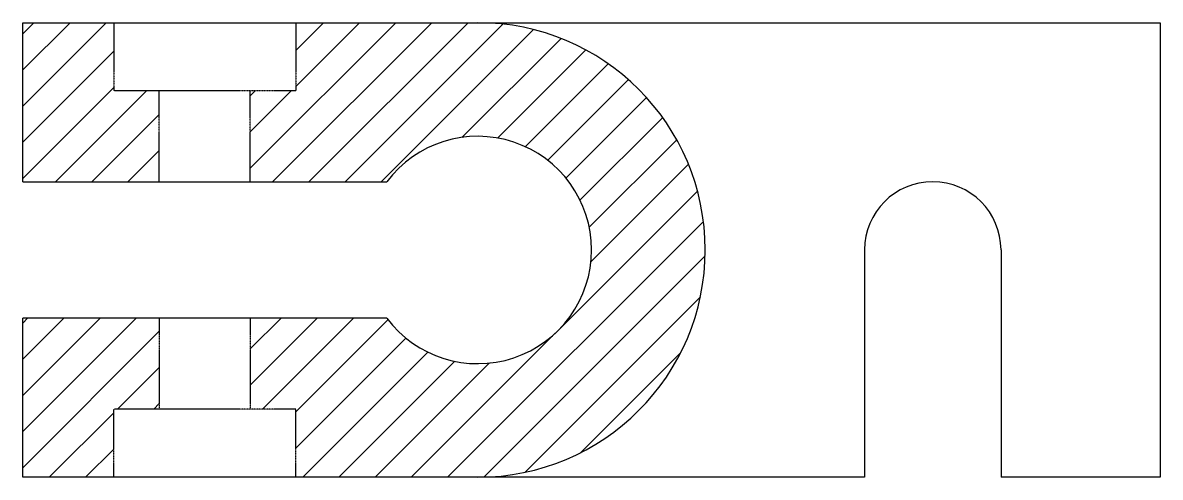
# Model space of a CAD drawing. Header units: inches. Extents: x 734 to 1809, y 377 to 807.
import ezdxf

# ---------------------------------------------------------------- set-up
doc = ezdxf.new("R2010")
doc.units = ezdxf.units.IN
doc.header["$MEASUREMENT"] = 0
doc.linetypes.add('CACHE2', pattern=[0.1875, 0.125, -0.0625])
for name, color, linetype, lineweight, plot in [('Hasura', 6, 'Continuous', 30, False), ('Linii punctate', 4, 'Continuous', 30, False), ('Perimetru', 40, 'Continuous', 30, False)]:
    doc.layers.add(name, color=color, linetype=linetype, lineweight=lineweight, plot=plot)

msp = doc.modelspace()

# ---------------------------------------------------------------- hatches: boundary and pattern name
at = {"layer": 'Hasura'}
h = msp.add_hatch(dxfattribs=at)
h.set_pattern_fill('ANSI31', color=256, scale=193.431397)
h.set_pattern_definition([(45, (-667.354, -707.618), (-17.09708, 17.09708), [])])
h.paths.add_polyline_path([(1077.8, 527.3), (948.8, 527.3), (948.8, 441.3), (991.8, 441.3), (991.8, 376.8), (1163.8, 376.8, 1), (1163.8, 806.7), (991.8, 806.7), (991.8, 742.2), (948.8, 742.2), (948.8, 656.2), (1077.8, 656.2, -3)])
h.paths.add_polyline_path([(819.9, 742.2), (819.9, 806.7), (733.9, 806.7), (733.9, 656.2), (862.9, 656.2), (862.9, 742.2)])
h.paths.add_polyline_path([(733.9, 527.3), (733.9, 376.8), (819.9, 376.8), (819.9, 441.3), (862.9, 441.3), (862.9, 527.3)])

# ---------------------------------------------------------------- linework, layer by layer
at = {"layer": 'Linii punctate', "linetype": 'CACHE2'}
for p, q in [((819.9, 806.7), (819.9, 742.2)), ((991.8, 806.7), (991.8, 742.2)), ((991.8, 742.2), (819.9, 742.2)), ((862.9, 656.2), (862.9, 742.2)), ((948.8, 656.2), (948.8, 742.2)), ((862.9, 527.3), (862.9, 441.3)), ((948.8, 527.3), (948.8, 441.3)), ((819.9, 376.8), (819.9, 441.3)), ((991.8, 441.3), (819.9, 441.3)), ((991.8, 376.8), (991.8, 441.3))]:
    msp.add_line(p, q, dxfattribs=at)
at = {"layer": 'Perimetru'}
for p, q in [((733.9, 656.2), (733.9, 806.7)), ((733.9, 806.7), (1808.5, 806.7)), ((1808.5, 806.7), (1808.5, 376.8)), ((733.9, 656.2), (1077.8, 656.2)), ((1529.1, 591.8), (1529.1, 376.8)), ((1658.1, 591.8), (1658.1, 376.8)), ((733.9, 376.8), (733.9, 527.3)), ((1077.8, 527.3), (733.9, 527.3)), ((1529.1, 376.8), (733.9, 376.8)), ((1808.5, 376.8), (1658.1, 376.8))]:
    msp.add_line(p, q, dxfattribs=at)
for centre, radius, start, end in [((1163.8, 591.8), 214.9, 270, 90), ((1163.8, 591.8), 107.5, 216.8699, 143.1301), ((1593.6, 591.8), 64.5, 0, 180)]:
    msp.add_arc(centre, radius, start, end, dxfattribs=at)

doc.saveas('drawing.dxf')
